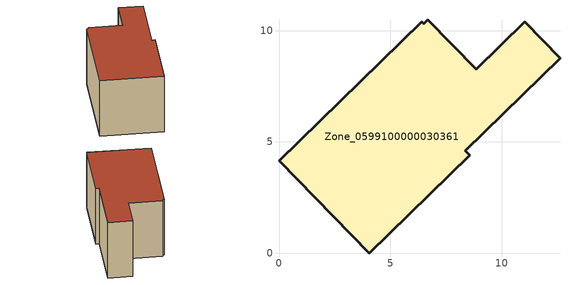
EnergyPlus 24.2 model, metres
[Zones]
Zone_0599100000030361
 floor ground (C_G): 8.87,8.26 11.05,10.39 12.63,8.76 8.37,4.6 8.57,4.4 4.06,0 0,4.15 6.41,10.4 6.5,10.3 6.68,10.48 z0
 wall outside (C_F): 4.06,0 8.57,4.4 8.37,4.6 12.63,8.76 11.05,10.39 8.87,8.26 6.68,10.48 6.5,10.3 6.41,10.4 0,4.15 4.06,0 z0:5.8
 roof outside (C_R): 8.37,4.6 12.63,8.76 11.05,10.39 8.87,8.26 6.68,10.48 6.5,10.3 6.41,10.4 0,4.15 4.06,0 8.57,4.4 z5.8
[BUILDING]
Pand.0599100000030361: North Axis=0; Terrain=City; Loads Convergence Tolerance Value=0.04; Temperature Convergence Tolerance Value=0.4; Solar Distribution=FullExterior; Maximum Number of Warmup Days=25; Minimum Number of Warmup Days=1
[Site:Location]
Rotterdam.The.Hague.AP_ZH_NLD Design_Conditions: Latitude=51.96; Longitude=4.45; Time Zone=1; Elevation=-4.5
[SITE:GROUNDTEMPERATURE:BUILDINGSURFACE]
18, 18, 18, 18, 18, 18, 18, 18, 18, 18, 18, 18
[MATERIAL] Thermal Absorptance=0.9; Solar Absorptance=0.7; Visible Absorptance=0.7
Name | Roughness | Thickness | Conductivity | Density | Specific Heat
G.TC.1975-1991 | MediumSmooth | 0.15 | 0.288461 | 540 | 1210
F.TC.1975-1991 | Rough | 0.3 | 0.230769 | 1920 | 840
R.TC.1975-1991 | MediumRough | 0.2 | 0.153846 | 1500 | 1000
[CONSTRUCTION]
C_G: G.TC.1975-1991
C_F: F.TC.1975-1991
C_R: R.TC.1975-1991
[ZONE]
Zone_0599100000030361: Type=1; Multiplier=1; Ceiling Height=Autocalculate; Volume=Autocalculate; Floor Area=autocalculate; Part of Total Floor Area=Yes
[ZONEINFILTRATION:DESIGNFLOWRATE]
Infil_Zone_0599100000030361: Zone or ZoneList or Space or SpaceList=Zone_0599100000030361; Schedule=AlwaysOn; Design Flow Rate Calculation Method=Flow/Area; Flow Rate per Floor Area=0.003; Constant Term Coefficient=1; Temperature Term Coefficient=0; Velocity Term Coefficient=0; Velocity Squared Term Coefficient=0
[HVACTEMPLATE:ZONE:IDEALLOADSAIRSYSTEM]
Zone_0599100000030361: Maximum Heating Supply Air Temperature=50; Minimum Cooling Supply Air Temperature=13; Maximum Heating Supply Air Humidity Ratio=0.0156; Minimum Cooling Supply Air Humidity Ratio=0.0077; Heating Limit=NoLimit; Cooling Limit=NoLimit; Dehumidification Control Type=ConstantSensibleHeatRatio; Cooling Sensible Heat Ratio=0.7; Dehumidification Setpoint=60; Humidification Control Type=None; Humidification Setpoint=30; Outdoor Air Method=None; Outdoor Air Flow Rate per Person=0.00944; Outdoor Air Flow Rate per Zone Floor Area=0; Outdoor Air Flow Rate per Zone=0; Demand Controlled Ventilation Type=None; Outdoor Air Economizer Type=NoEconomizer; Heat Recovery Type=None; Sensible Heat Recovery Effectiveness=0.7; Latent Heat Recovery Effectiveness=0.65
[ZONECONTROL:THERMOSTAT]
ThermostatControl_Zone_0599100000030361: Zone or ZoneList=Zone_0599100000030361; Control Type Schedule=DualSetpointControlType; Control 1=Thermostat_Zone_0599100000030361; Temperature Difference Between Cutout And Setpoint=0
[THERMOSTATSETPOINT:DUALSETPOINT]
Thermostat_Zone_0599100000030361: Heating Setpoint Temperature Schedule=HeatingSetpoint_Zone_0599100000030361; Cooling Setpoint Temperature Schedule=CoolingSetpoint_Zone_0599100000030361
[SCHEDULE:COMPACT]
HeatingSetpoint_Zone_0599100000030361: Through: 12/31, For: AllDays, Until: 24:00, 21
CoolingSetpoint_Zone_0599100000030361: Through: 12/31, For: AllDays, Until: 24:00, 24
DualSetpointControlType: Through: 12/31, For: AllDays, Until: 24:00, 4
AlwaysOn: Through: 12/31, For: AllDays, Until: 24:00, 1
